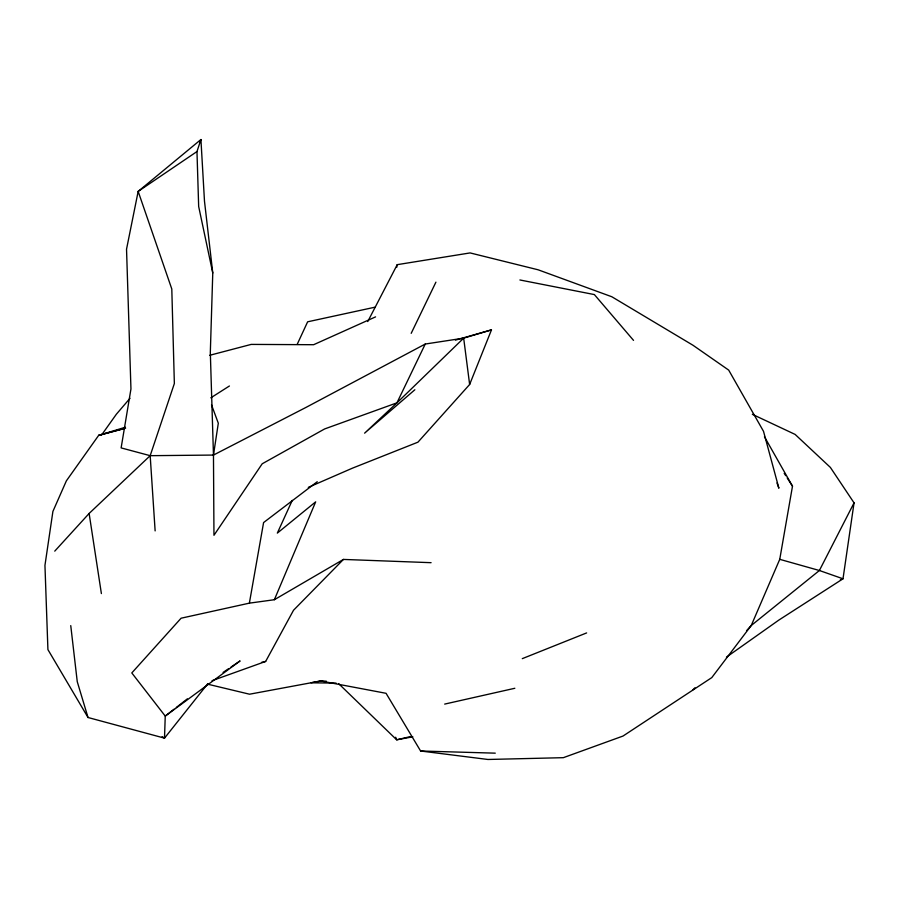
<?xml version="1.0" encoding="UTF-8"?>
<svg xmlns="http://www.w3.org/2000/svg" width="899" height="899" viewBox="0 0 899 899"><rect width="100%" height="100%" fill="white"/><g stroke="black" fill="none" stroke-linecap="round" stroke-linejoin="round"><path stroke-width="1.35" d="M469.638 384.491L463.67 338.148L425.249 344.036L306.031 407.393L213.468 455.063L150.178 455.681L121.129 447.904L130.951 388.964L126.534 249.18L138.165 191.408L200.927 139.525L204.489 201.219L212.771 272.993L210.321 352.565L213.468 455.063L213.962 535.287L262.205 463.783L324.618 428.947L396.942 402.842L463.67 338.148L491.483 329.866L469.638 384.491L417.945 442.173L352.464 468.154L308.301 487.37M752.351 414.315L795.121 434.419L830.373 467.413L854.05 502.856L843.004 578.787L778.871 620.063L726.426 657.158M213.468 455.063L218.311 423.227L211.512 404.853M207.523 684.139L249.54 694.208L320.774 680.97L386.064 693.309L420.608 751.002L487.955 759.475L563.347 757.677L623.018 736.045L711.783 677.61L751.238 625.513L779.748 559.335L792.491 486.19L764.453 436.757M125.433 427.216L98.676 435.352L66.369 480.853L52.906 511.43L44.95 565.404L47.917 649.606L88.023 717.503L164.506 738.146L165.247 716.087L131.805 672.935L181.092 618.209L249.371 603.15L263.587 522.566L317.246 481.718M396.717 267.396L397.223 264.666L470.098 252.922L538.108 269.79L611.837 296.76L693.028 345.283L728.696 370.107L763.521 431.34L778.882 488.213L776.994 482.977M212.771 272.993L198.668 206.5L196.971 151.56L200.927 139.525L199.702 142.02M155.134 530.893L150.178 455.681L174.361 383.525L171.799 289.017L138.165 191.408L196.971 151.56M249.371 603.15L274.364 599.723L315.673 501.844L277.33 533.107L292.242 500.406M297.176 344.396L307.638 321.808L374.849 307.222M425.249 344.036L396.942 402.842L364.601 433.161L414.855 389.761M411.191 333.338L435.914 282.162M854.05 502.856L819.394 570.505L751.238 625.513L746.552 630.693M367.758 321.55L397.223 264.666M212.063 680.678L265.654 661.439L293.524 610.252L343.429 559.425L431.093 562.684M101.778 434.734L116.387 414.203L129.995 398.324M207.725 683.791L164.506 738.146L162.135 736.663M54.749 551.143L89.125 513.464L150.178 455.681M693.05 689.735L694.961 687.769M174.08 709.187L165.247 716.087L240.089 660.922L231.009 667.058M176.294 707.468L187.352 698.849M223.076 672.418L228.751 668.586M210.815 397.83L229.414 385.997M274.364 599.723L343.429 559.425M375.58 316.875L313.639 344.71L251.181 344.407L209.681 355.307M522.297 658.641L586.631 632.918M840.396 579.675L843.004 578.787L819.394 570.505L779.748 559.335M455.445 340.125L491.483 329.866M125.624 428.16L98.676 435.352L124.163 428.587M410.337 736.607L396.684 739.81L338.597 683.6M444.679 704.097L514.835 688.274M261.575 662.349L265.654 661.439M412.843 736.809L396.684 739.81L395.684 737.236M336.046 683.083L311.032 682.813L320.774 680.97L326.337 681.206M420.608 751.002L495.27 753.16M519.903 279.971L594.374 294.58L633.525 340.373M784.209 473.324L785.715 475.661M787.221 477.998L792.491 486.19M88.023 717.503L77.258 681.689L70.751 625.614M89.125 513.464L101.385 593.576"/></g></svg>
